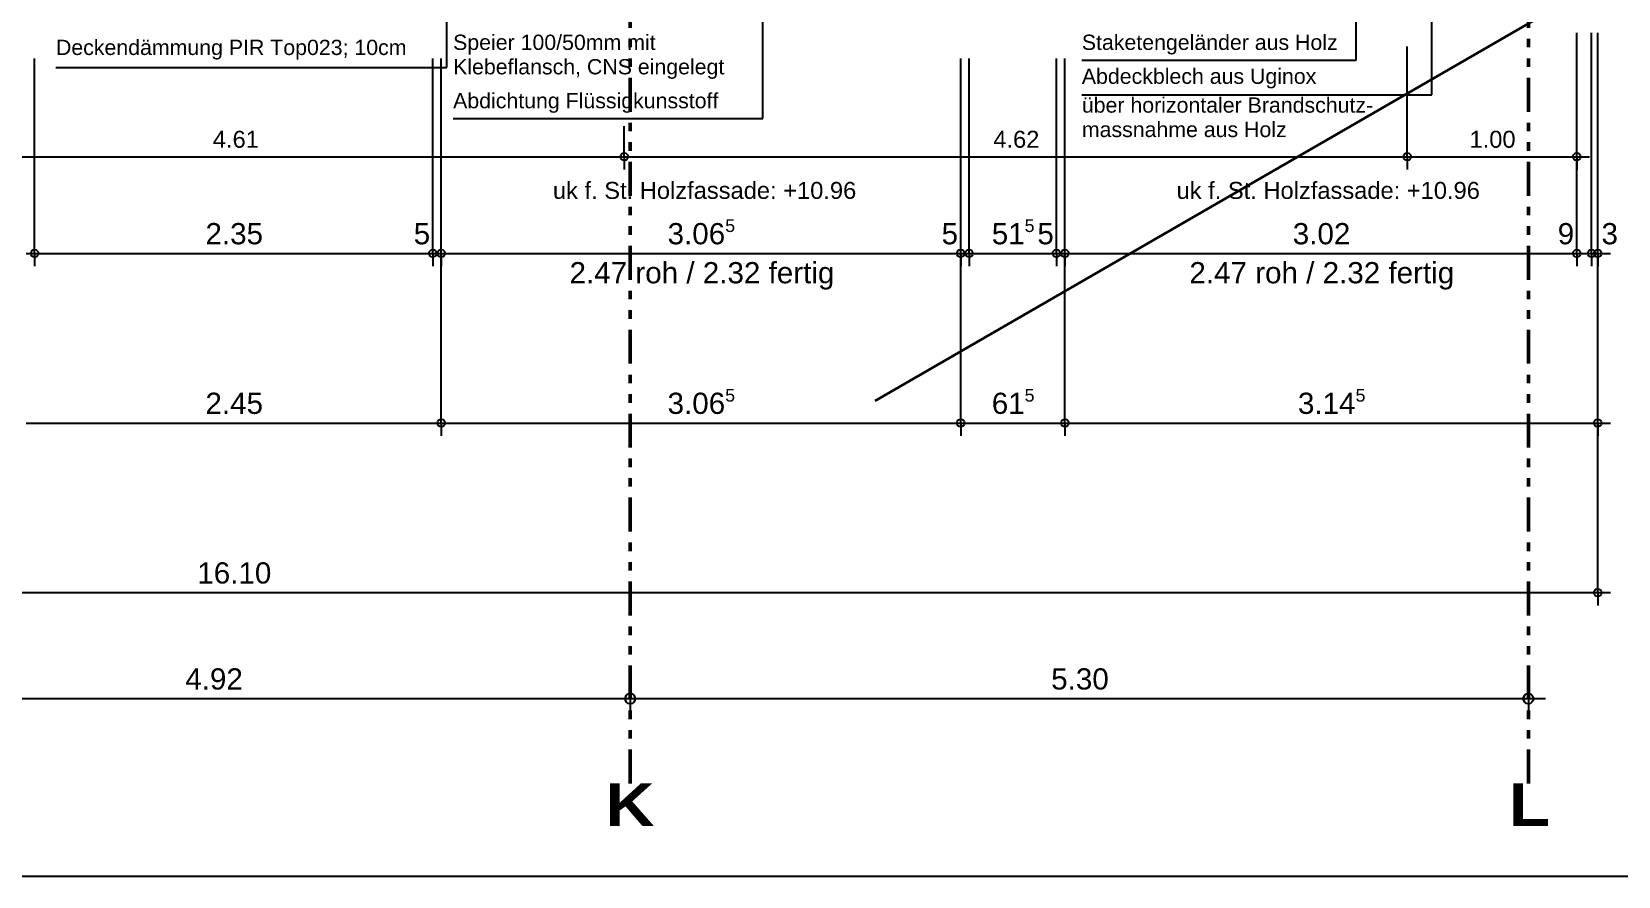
# Model space of a CAD drawing. Header units: centimetres. Extents: x 0.3 to 84.3, y 0.3 to 59.7.
# Drawn here: x 44.81 to 63.53, y 0.3 to 10.26 of the extents above; entities that cross this region are included whole.
import ezdxf

# ---------------------------------------------------------------- set-up
doc = ezdxf.new("R2010")
doc.units = ezdxf.units.CM
for name, pattern in [('AUSGEZOGEN', [0]), ('LINIE_23', [0.79, 0.4, -0.13, 0, -0.13, 0, -0.13]), ('RAND', [44.45, 12.7, -6.35, 12.7, -6.35, 0, -6.35])]:
    doc.linetypes.add(name, pattern=pattern)
for name, color, linetype, lineweight in [('Bauachsen grob', 7, 'RAND', 25), ('Baulinien_ Parzellenabstand', 7, 'RAND', 35), ('Detailmasse', 7, 'AUSGEZOGEN', 25), ('Plankopf', 7, 'AUSGEZOGEN', 25), ('Text Koten', 7, 'AUSGEZOGEN', 50), ('Text Werkplan Ausfuehrung', 7, 'AUSGEZOGEN', 50), ('Vorprojektmasse', 7, 'AUSGEZOGEN', 25), ('Werkplan- Ausfuehrungsmasse', 7, 'AUSGEZOGEN', 25)]:
    doc.layers.add(name, color=color, linetype=linetype, lineweight=lineweight)
doc.styles.add('ARIAL', font='ARIAL.TTF')
doc.styles.add('Arial Black', font='Arial Black')

msp = doc.modelspace()

# ---------------------------------------------------------------- linework, layer by layer
at = {"layer": 'Bauachsen grob', "color": 32, "linetype": 'LINIE_23', "lineweight": 50, "true_color": 0xc36e14}
for p, q in [((51.87, 1.394), (51.87, 57.974)), ((62.47, 1.394), (62.47, 57.974))]:
    msp.add_line(p, q, dxfattribs=at)
at = {"layer": 'Baulinien_ Parzellenabstand', "color": 240, "linetype": 'RAND', "lineweight": 35}
msp.add_line((63.03, 10.68), (54.759, 5.906), dxfattribs=at)
at = {"layer": 'Detailmasse', "color": 240, "linetype": 'AUSGEZOGEN', "lineweight": 25}
for p, q in [((51.8, 8.784), (51.8, 8.934)), ((61.04, 8.784), (61.04, 8.934)), ((63.04, 8.784), (63.04, 8.934)), ((42.58, 8.784), (51.8, 8.784)), ((51.8, 8.784), (51.8, 8.634)), ((51.8, 8.784), (61.04, 8.784)), ((61.04, 8.784), (61.04, 8.634)), ((61.04, 8.784), (63.04, 8.784)), ((63.04, 8.784), (63.04, 8.634)), ((63.04, 8.784), (63.04, 8.784)), ((63.04, 8.784), (63.19, 8.784))]:
    msp.add_line(p, q, dxfattribs=at)
for points in [[(61.04, 8.784), (61.04, 8.854), (61.04, 8.854), (61.04, 10.084)], [(51.8, 8.784), (51.8, 8.854), (51.8, 8.854), (51.8, 8.854), (51.8, 8.854), (51.8, 9.144)]]:
    msp.add_lwpolyline(points, dxfattribs=at)
for centre in [(51.8, 8.784), (61.04, 8.784), (63.04, 8.784)]:
    msp.add_circle(centre, 0.045, dxfattribs=at)
at = {"layer": 'Plankopf', "color": 7, "linetype": 'AUSGEZOGEN', "lineweight": 25}
msp.add_line((0.3, 0.3), (84.3, 0.3), dxfattribs=at)
at = {"layer": 'Text Werkplan Ausfuehrung', "color": 52, "linetype": 'AUSGEZOGEN', "lineweight": 25, "true_color": 0xc6c600}
for p, q in [((49.704, 9.835), (49.704, 12.235)), ((45.093, 9.835), (49.704, 9.835))]:
    msp.add_line(p, q, dxfattribs=at)
at = {"layer": 'Text Werkplan Ausfuehrung', "color": 7, "linetype": 'AUSGEZOGEN', "lineweight": 25}
for p, q in [((60.436, 9.923), (60.436, 11.229)), ((61.33, 9.513), (61.33, 10.87)), ((57.2, 9.923), (60.436, 9.923)), ((57.2, 9.513), (61.33, 9.513))]:
    msp.add_line(p, q, dxfattribs=at)
at = {"layer": 'Text Werkplan Ausfuehrung', "color": 11, "linetype": 'AUSGEZOGEN', "lineweight": 25, "true_color": 0xff8c8c}
for p, q in [((53.436, 9.235), (53.436, 11.044)), ((49.78, 9.235), (53.436, 9.235))]:
    msp.add_line(p, q, dxfattribs=at)
at = {"layer": 'Vorprojektmasse', "color": 32, "linetype": 'AUSGEZOGEN', "lineweight": 25, "true_color": 0xc36e14}
for p, q in [((51.87, 2.394), (51.87, 2.594)), ((62.47, 2.394), (62.47, 2.594)), ((42.03, 2.394), (51.87, 2.394)), ((51.87, 2.394), (51.87, 2.194)), ((51.87, 2.394), (62.47, 2.394)), ((62.47, 2.394), (62.47, 2.194)), ((62.47, 2.394), (62.67, 2.394))]:
    msp.add_line(p, q, dxfattribs=at)
for centre in [(51.87, 2.394), (62.47, 2.394)]:
    msp.add_circle(centre, 0.06, dxfattribs=at)
at = {"layer": 'Werkplan- Ausfuehrungsmasse', "color": 7, "linetype": 'AUSGEZOGEN', "lineweight": 25}
for p, q in [((44.84, 7.644), (44.84, 7.794)), ((49.54, 7.644), (49.54, 7.794)), ((49.64, 7.644), (49.64, 7.794)), ((55.77, 7.644), (55.77, 7.794)), ((55.87, 7.644), (55.87, 7.794)), ((56.9, 7.644), (56.9, 7.794)), ((57, 7.644), (57, 7.794)), ((63.04, 7.644), (63.04, 7.794)), ((63.216, 7.644), (63.216, 7.794)), ((63.288, 7.644), (63.288, 7.794)), ((44.74, 7.644), (44.84, 7.644)), ((44.84, 7.644), (44.84, 7.494)), ((44.84, 7.644), (49.54, 7.644)), ((49.54, 7.644), (49.54, 7.494)), ((49.54, 7.644), (49.64, 7.644)), ((49.64, 7.644), (49.64, 7.494)), ((49.64, 7.644), (55.77, 7.644)), ((55.77, 7.644), (55.77, 7.494)), ((55.77, 7.644), (55.87, 7.644)), ((55.87, 7.644), (55.87, 7.494)), ((55.87, 7.644), (56.9, 7.644)), ((56.9, 7.644), (56.9, 7.494)), ((56.9, 7.644), (57, 7.644)), ((57, 7.644), (57, 7.494)), ((57, 7.644), (63.04, 7.644)), ((63.04, 7.644), (63.04, 7.494)), ((63.04, 7.644), (63.216, 7.644)), ((63.216, 7.644), (63.216, 7.494)), ((63.216, 7.644), (63.288, 7.644)), ((63.288, 5.644), (63.288, 7.644)), ((63.288, 7.644), (63.288, 7.494)), ((63.288, 7.644), (63.438, 7.644)), ((44.74, 5.644), (49.64, 5.644)), ((49.64, 5.644), (49.64, 5.794)), ((49.64, 5.644), (49.64, 5.494)), ((49.64, 5.644), (55.77, 5.644)), ((55.77, 5.644), (55.77, 5.794)), ((55.77, 5.644), (55.77, 5.494)), ((55.77, 5.644), (57, 5.644)), ((57, 5.644), (57, 5.794)), ((57, 5.644), (57, 5.494)), ((57, 5.644), (63.288, 5.644)), ((63.288, 5.644), (63.288, 5.794)), ((63.288, 5.644), (63.288, 5.494)), ((63.288, 5.644), (63.438, 5.644)), ((63.288, 3.644), (63.288, 5.644)), ((63.288, 3.644), (63.288, 3.794)), ((63.288, 3.644), (63.288, 3.494)), ((63.288, 3.644), (63.438, 3.644))]:
    msp.add_line(p, q, dxfattribs=at)
for points in [[(63.04, 7.644), (63.04, 7.721), (63.04, 7.721), (63.04, 10.244)], [(63.216, 7.644), (63.216, 7.721), (63.216, 7.721), (63.216, 10.244)], [(63.288, 7.644), (63.288, 7.721), (63.288, 7.721), (63.288, 10.244)], [(44.84, 7.644), (44.84, 7.708), (44.84, 7.708), (44.84, 7.71), (44.84, 7.71), (44.84, 7.713), (44.84, 7.713), (44.84, 7.713), (44.84, 7.713), (44.84, 7.714), (44.84, 7.714), (44.84, 7.715), (44.84, 7.715), (44.84, 7.721), (44.84, 7.721), (44.84, 7.721), (44.84, 7.721), (44.84, 7.721), (44.84, 7.721), (44.84, 9.944)], [(49.54, 7.644), (49.54, 7.71), (49.54, 7.71), (49.54, 7.711), (49.54, 7.711), (49.54, 7.712), (49.54, 7.712), (49.54, 7.713), (49.54, 7.713), (49.54, 7.721), (49.54, 7.721), (49.54, 7.721), (49.54, 7.721), (49.54, 7.721), (49.54, 7.721), (49.54, 9.944)], [(49.64, 7.644), (49.64, 7.71), (49.64, 7.71), (49.64, 7.711), (49.64, 7.711), (49.64, 7.712), (49.64, 7.712), (49.64, 7.713), (49.64, 7.713), (49.64, 7.721), (49.64, 7.721), (49.64, 7.721), (49.64, 7.721), (49.64, 7.721), (49.64, 7.721), (49.64, 9.944)], [(55.77, 7.644), (55.77, 7.707), (55.77, 7.707), (55.77, 7.709), (55.77, 7.709), (55.77, 7.71), (55.77, 7.71), (55.77, 7.721), (55.77, 7.721), (55.77, 7.721), (55.77, 7.721), (55.77, 9.944)], [(55.87, 7.644), (55.87, 7.707), (55.87, 7.707), (55.87, 7.708), (55.87, 7.708), (55.87, 7.71), (55.87, 7.71), (55.87, 7.721), (55.87, 7.721), (55.87, 7.721), (55.87, 7.721), (55.87, 9.944)], [(56.9, 7.644), (56.9, 7.708), (56.9, 7.708), (56.9, 7.709), (56.9, 7.709), (56.9, 7.721), (56.9, 7.721), (56.9, 9.944)], [(57, 7.644), (57, 7.708), (57, 7.708), (57, 7.709), (57, 7.709), (57, 7.721), (57, 7.721), (57, 9.944)], [(49.64, 5.644), (49.64, 5.721), (49.64, 5.721), (49.64, 5.721), (49.64, 5.721), (49.64, 5.721), (49.64, 5.721), (49.64, 7.644)], [(55.77, 5.644), (55.77, 5.721), (55.77, 5.721), (55.77, 5.721), (55.77, 5.721), (55.77, 7.644)], [(57, 5.644), (57, 5.721), (57, 5.721), (57, 7.644)], [(31.092, 3.644), (45.545, 3.644), (45.545, 3.644), (63.288, 3.644)]]:
    msp.add_lwpolyline(points, dxfattribs=at)
for centre in [(44.84, 7.644), (49.54, 7.644), (49.64, 7.644), (55.77, 7.644), (55.87, 7.644), (56.9, 7.644), (57, 7.644), (63.04, 7.644), (63.216, 7.644), (63.288, 7.644), (49.64, 5.644), (55.77, 5.644), (57, 5.644), (63.288, 5.644), (63.288, 3.644)]:
    msp.add_circle(centre, 0.045, dxfattribs=at)

# ---------------------------------------------------------------- texts
at = {"layer": 'Bauachsen grob', "color": 32, "linetype": 'AUSGEZOGEN', "lineweight": 100, "true_color": 0xc36e14, "char_height": 0.5, "width": 0.25, "attachment_point": 7, "style": 'Arial Black'}
for s, insert in [('K', (51.578, 0.894)), ('L', (62.237, 0.894))]:
    msp.add_mtext(s, dxfattribs=dict(at, insert=insert))
at = {"layer": 'Detailmasse', "color": 240, "linetype": 'AUSGEZOGEN', "lineweight": 35, "char_height": 0.2, "width": 0.1, "attachment_point": 7, "style": 'ARIAL'}
for s, insert in [('4.61', (46.944, 8.887)), ('4.62', (56.155, 8.887)), ('1.00', (61.775, 8.887))]:
    msp.add_mtext(s, dxfattribs=dict(at, insert=insert))
at = {"layer": 'Text Koten', "color": 7, "linetype": 'AUSGEZOGEN', "lineweight": 35, "char_height": 0.2, "width": 0.1, "attachment_point": 7, "style": 'ARIAL'}
for insert in [(50.958, 8.284), (58.318, 8.284)]:
    msp.add_mtext('uk\\~f.\\~St.\\~Holzfassade:\\~+10.96', dxfattribs=dict(at, insert=insert))
at = {"layer": 'Text Werkplan Ausfuehrung', "color": 52, "linetype": 'AUSGEZOGEN', "lineweight": 35, "true_color": 0xc6c600, "insert": (45.093, 9.929), "char_height": 0.18, "width": 0.09, "attachment_point": 7, "style": 'ARIAL'}
msp.add_mtext('Deckendämmung\\~PIR\\~Top023;\\~10cm', dxfattribs=at)
at = {"layer": 'Text Werkplan Ausfuehrung', "color": 240, "linetype": 'AUSGEZOGEN', "lineweight": 35, "char_height": 0.18, "width": 0.09, "attachment_point": 7, "style": 'ARIAL'}
for s, insert in [('Speier\\~100/50mm\\~mit', (49.78, 9.989)), ('Klebeflansch,\\~CNS\\~eingelegt', (49.78, 9.701))]:
    msp.add_mtext(s, dxfattribs=dict(at, insert=insert))
at = {"layer": 'Text Werkplan Ausfuehrung', "color": 7, "linetype": 'AUSGEZOGEN', "lineweight": 35, "char_height": 0.18, "width": 0.09, "attachment_point": 7, "style": 'ARIAL'}
for s, insert in [('Staketengeländer\\~aus\\~Holz', (57.2, 9.989)), ('Abdeckblech\\~aus\\~Uginox', (57.2, 9.589)), ('über\\~horizontaler\\~Brandschutz-', (57.2, 9.301)), ('massnahme\\~aus\\~Holz', (57.2, 9.013))]:
    msp.add_mtext(s, dxfattribs=dict(at, insert=insert))
at = {"layer": 'Text Werkplan Ausfuehrung', "color": 11, "linetype": 'AUSGEZOGEN', "lineweight": 35, "true_color": 0xff8c8c, "insert": (49.78, 9.301), "char_height": 0.18, "width": 0.09, "attachment_point": 7, "style": 'ARIAL'}
msp.add_mtext('Abdichtung\\~Flüssigkunsstoff', dxfattribs=at)
at = {"layer": 'Vorprojektmasse', "color": 32, "linetype": 'AUSGEZOGEN', "lineweight": 50, "true_color": 0xc36e14, "char_height": 0.25, "width": 0.125, "attachment_point": 7, "style": 'ARIAL'}
for s, insert in [('4.92', (46.619, 2.498)), ('5.30', (56.838, 2.498))]:
    msp.add_mtext(s, dxfattribs=dict(at, insert=insert))
at = {"layer": 'Werkplan- Ausfuehrungsmasse', "color": 7, "linetype": 'AUSGEZOGEN', "lineweight": 50, "attachment_point": 7, "style": 'ARIAL'}
for s, insert, char_height, width in [('2.35', (46.857, 7.748), 0.25, 0.125), ('5', (49.315, 7.748), 0.25, 0.125), ('3.06', (52.311, 7.748), 0.25, 0.125), ('5', (52.991, 7.894), 0.15, 0.075), ('5', (55.545, 7.748), 0.25, 0.125), ('51', (56.137, 7.748), 0.25, 0.125), ('5', (56.525, 7.894), 0.15, 0.075), ('5', (56.675, 7.748), 0.25, 0.125), ('3.02', (59.689, 7.748), 0.25, 0.125), ('9', (62.816, 7.748), 0.25, 0.125), ('3', (63.333, 7.748), 0.25, 0.125), ('2.47\\~roh\\~/\\~2.32\\~fertig', (51.154, 7.216), 0.25, 0.125), ('2.47\\~roh\\~/\\~2.32\\~fertig', (58.469, 7.216), 0.25, 0.125), ('2.45', (46.857, 5.748), 0.25, 0.125), ('3.06', (52.311, 5.748), 0.25, 0.125), ('5', (52.991, 5.894), 0.15, 0.075), ('61', (56.137, 5.748), 0.25, 0.125), ('5', (56.525, 5.894), 0.15, 0.075), ('3.14', (59.75, 5.748), 0.25, 0.125), ('5', (60.43, 5.894), 0.15, 0.075), ('16.10', (46.761, 3.748), 0.25, 0.125)]:
    msp.add_mtext(s, dxfattribs=dict(at, insert=insert, char_height=char_height, width=width))

doc.saveas('drawing.dxf')
